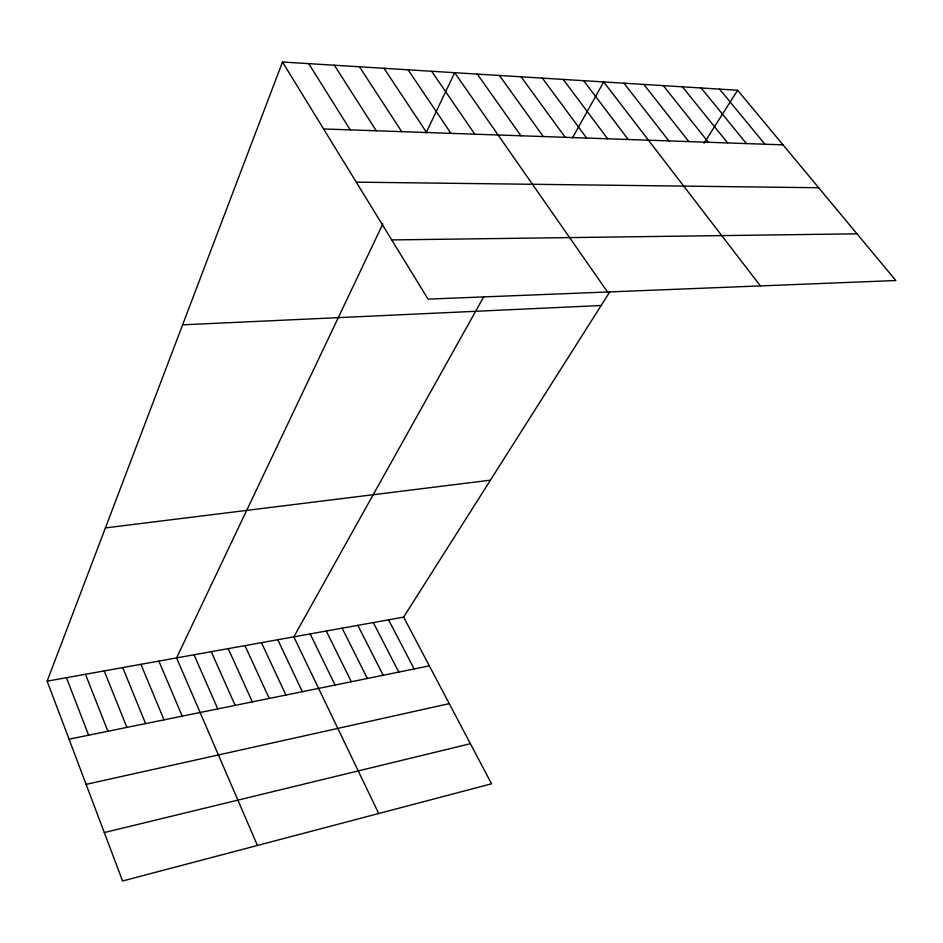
<?xml version="1.0" encoding="UTF-8"?>
<svg xmlns="http://www.w3.org/2000/svg" width="943" height="943" viewBox="0 0 943 943"><rect width="100%" height="100%" fill="white"/><g stroke="black" fill="none" stroke-linecap="round" stroke-linejoin="round"><path stroke-width="1.41" d="M609.732 291.976L403.628 617.123L491.539 783.798L122.578 880.986L47.15 681.164L282.499 62.014L737.615 90.245L895.85 280.531L428.063 299.12L282.499 62.014M382.823 223.904L176.577 657.908L257.427 845.47M426.083 132.869L454.679 72.694L607.528 291.988M483.712 296.809L293.827 636.843L378.709 813.514M572.436 137.914L603.697 81.935L760.388 285.918M704.02 143.242L737.615 90.245M104.296 832.551L470.392 743.709M86.108 784.364L449.257 703.631M69.051 739.171L429.336 665.864M47.15 681.164L403.628 617.123M105.404 527.915L490.431 480.187M182.6 324.828L601.151 305.508M391.722 239.923L857.01 233.829M356.254 182.152L818.689 187.74M323.602 128.955L783.02 144.845M719.556 89.125L764.903 144.22M701.156 87.982L746.432 143.584M682.414 86.815L727.607 142.923M663.294 85.636L708.405 142.263M643.821 84.422L688.814 141.591M623.96 83.196L668.835 140.896M583.646 80.685L628.262 139.493M563.207 79.424L607.657 138.786M542.366 78.128L586.64 138.055M521.102 76.807L565.199 137.313M499.413 75.464L543.298 136.558M477.276 74.096L520.937 135.78M431.623 71.255L474.789 134.189M408.071 69.794L450.954 133.364M384.025 68.309L426.601 132.515M359.46 66.788L401.706 131.655M334.364 65.232L376.257 130.782M308.715 63.641L350.23 129.875M388.563 619.822L414.154 668.952M373.31 622.569L398.771 672.088M357.833 625.35L383.176 675.259M342.156 628.168L367.369 678.477M326.266 631.02L351.338 681.742M310.164 633.908L335.083 685.042M277.761 639.731L302.373 691.702M261.47 642.666L285.918 695.05M244.956 645.625L269.238 698.445M228.218 648.631L252.323 701.887M211.244 651.684L235.161 705.376M194.034 654.772L217.762 708.912M158.872 661.09L182.199 716.15M140.92 664.32L164.035 719.851M122.708 667.585L145.599 723.599M104.225 670.909L126.881 727.407M85.483 674.28L107.891 731.273M66.458 677.699L88.618 735.198"/></g></svg>
